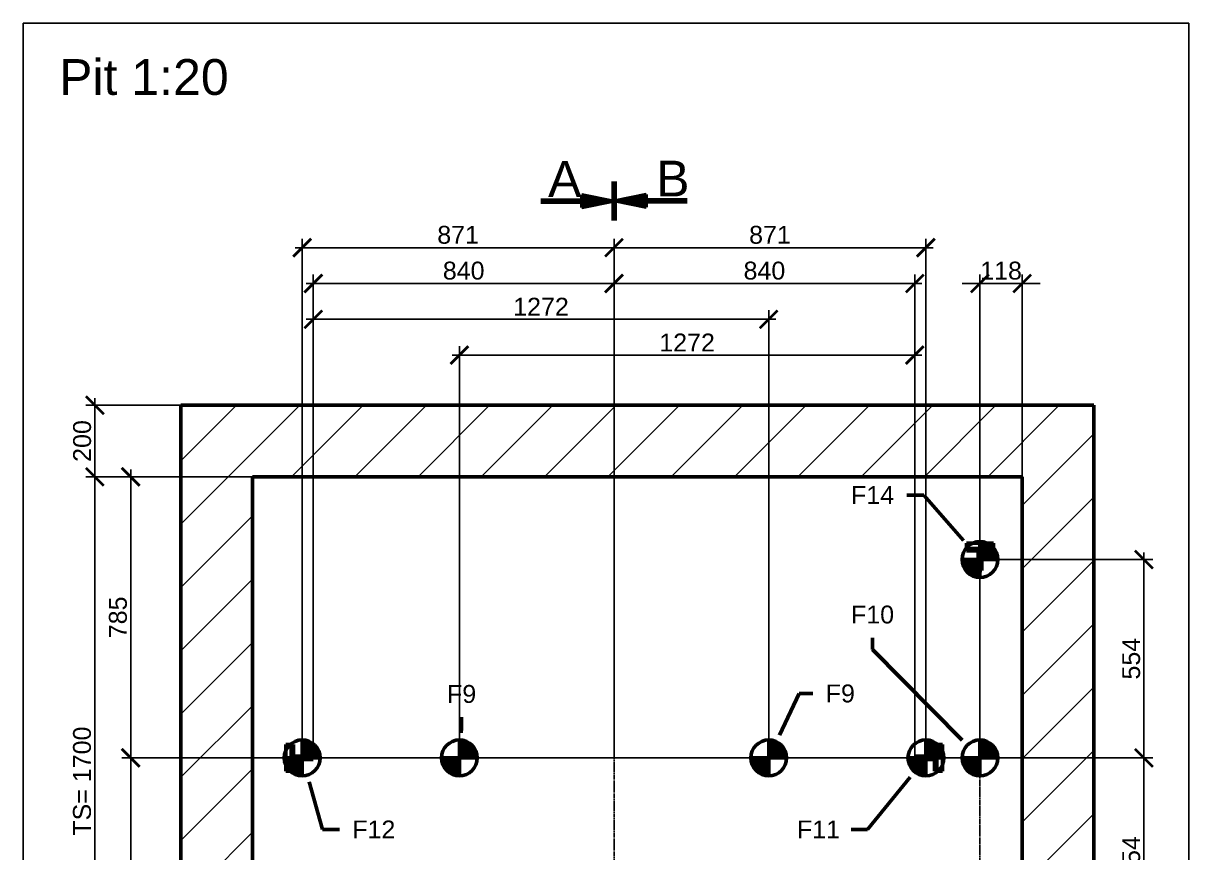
# Model space of a CAD drawing. Header units: millimetres. Extents: x -9546 to 173314, y -46180 to 27253.
# Drawn here: x -4618 to -1363, y -35783 to -33466 of the extents above; entities that cross this region are included whole.
import ezdxf

# ---------------------------------------------------------------- set-up
doc = ezdxf.new("R2010")
doc.units = ezdxf.units.MM
doc.linetypes.add('AM_ISO08W050', pattern=[18, 12, -1.5, 3, -1.5])
for name, color, linetype, lineweight in [('AM_0', 7, 'Continuous', 50), ('AM_5', 3, 'Continuous', 25), ('AM_8', 1, 'Continuous', 25), ('LDCar-AM_0', 7, 'Continuous', 50), ('LDCar-AM_7', 4, 'AM_ISO08W050', 25), ('LDGuides-AM_0', 7, 'Continuous', 50), ('LDShaft-AM_0', 7, 'Continuous', 50), ('LDShaft-AM_5', 3, 'Continuous', 25), ('LDShaft-AM_7', 4, 'AM_ISO08W050', 25)]:
    doc.layers.add(name, color=color, linetype=linetype, lineweight=lineweight)
doc.layers.add('AM_VIEWS', color=1, linetype='Continuous', lineweight=25, plot=False)
doc.styles.add('LD', font='ARIALUNI.ttf')
doc.styles.get("Standard").update_dxf_attribs({"font": 'ARIALUNI.ttf'})
doc.dimstyles.new('LIFT', dxfattribs={"dimtxt": 2.5, "dimasz": 2.5, "dimexe": 1.25, "dimexo": 0, "dimgap": 0.5, "dimtad": 1, "dimdec": 0, "dimzin": 1, "dimdsep": 46, "dimtxsty": 'LD', "dimblk": 'ARCHTICK', "dimcen": 0, "dimdle": 1, "dimclrd": 3, "dimclre": 3, "dimclrt": 4, "dimadec": 0, "dimazin": 0, "dimtp": 0.1, "dimtm": 0.1, "dimtfac": 0.71, "dimtdec": 0, "dimtix": 1, "dimtmove": 0, "dimatfit": 3, "dimfxl": 1, "dimtolj": 1, "dimarcsym": 0})

# ---------------------------------------------------------------- blocks, each defined once
blk = doc.blocks.new('LD_20260611094835_00000028')
at = {"layer": 'AM_8'}
for p, q in [((-200, 1567.8), (132.2, 1900)), ((-200, 1744.5), (-44.5, 1900)), ((109, 1700), (309, 1900)), ((285.8, 1700), (485.8, 1900)), ((462.6, 1700), (662.6, 1900)), ((639.3, 1700), (839.3, 1900)), ((816.1, 1700), (1016.1, 1900)), ((992.9, 1700), (1192.9, 1900)), ((1169.7, 1700), (1369.7, 1900)), ((1346.4, 1700), (1546.4, 1900)), ((1523.2, 1700), (1723.2, 1900)), ((1700, 1700), (1900, 1900)), ((1876.8, 1700), (2076.8, 1900)), ((2053.6, 1700), (2253.6, 1900)), ((2150, 1619.7), (2350, 1819.7)), ((2150, 1442.9), (2350, 1642.9)), ((-200, 1391), (0, 1591)), ((2150, 1266.1), (2350, 1466.1)), ((-200, 1214.2), (0, 1414.2)), ((2150, 1089.3), (2350, 1289.3)), ((-200, 1037.4), (0, 1237.4)), ((2150, 912.6), (2350, 1112.6)), ((-200, 860.7), (0, 1060.7)), ((2150, 735.8), (2350, 935.8)), ((-200, 683.9), (0, 883.9)), ((2150, 559), (2350, 759)), ((-200, 507.1), (0, 707.1)), ((2150, 382.2), (2350, 582.2)), ((-200, 330.3), (0, 530.3)), ((2150, 205.5), (2350, 405.5)), ((-200, 153.6), (0, 353.6)), ((2150, 28.7), (2350, 228.7)), ((-200, -23.2), (0, 176.8)), ((2098.1, -200), (2350, 51.9)), ((-200, -200), (0, 0)), ((-23.2, -200), (176.8, 0)), ((1600, -167.8), (1767.8, 0)), ((1744.5, -200), (1944.5, 0)), ((1921.3, -200), (2121.3, 0)), ((153.6, -200), (332.5, -21.1)), ((357.5, -172.8), (420, -110.3)), ((2274.9, -200), (2350, -124.9)), ((330.3, -200), (332.5, -197.8))]:
    blk.add_line(p, q, dxfattribs=at)
blk = doc.blocks.new('LD_20260611094835_00000029')
at = {"layer": 'LDShaft-AM_0'}
for p, q in [((0, 1900), (-200, 1900)), ((-200, 1900), (-200, -200)), ((2150, 1900), (0, 1900)), ((2350, 1900), (2150, 1900)), ((2350, -200), (2350, 1900)), ((0, 1700), (0, 0)), ((0, 0), (0, 1700)), ((0, 1700), (2150, 1700)), ((2150, 0), (2150, 1700)), ((2150, 1700), (2150, 0)), ((0, 0), (2150, 0)), ((332.5, 0), (0, 0)), ((357.5, 0), (332.5, 0)), ((332.5, -200), (332.5, 0)), ((420, 0), (357.5, 0)), ((357.5, 0), (357.5, -200)), ((1600, 0), (420, 0)), ((420, -200), (420, 0)), ((2150, 0), (1600, 0)), ((1600, 0), (1600, -200)), ((-200, -200), (0, -200)), ((0, -200), (332.5, -200)), ((332.5, -200), (357.5, -200)), ((357.5, -200), (420, -200)), ((420, -200), (1600, -200)), ((1600, -200), (2150, -200)), ((2150, -200), (2350, -200))]:
    blk.add_line(p, q, dxfattribs=at)
blk = doc.blocks.new('LD_20260611094835_0000002A')
at = {"layer": 'LDShaft-AM_7'}
for p, q in [((0, -1175), (0, 1045)), ((-1270, 0), (1400, 0))]:
    blk.add_line(p, q, dxfattribs=at)
blk = doc.blocks.new('LD_20260611094835_0000002E')
at = {"layer": 'LDCar-AM_7'}
blk.add_line((0, -614), (0, 614), dxfattribs=at)
blk = doc.blocks.new('LD_FORCE_TOP')
for p, q in [((0, 50), (0, -50)), ((0, 44.2), (5.5, 49.7)), ((0, 35.4), (12.9, 48.3)), ((0, 26.5), (19.5, 46)), ((0, 17.7), (25.4, 43.1)), ((0, 8.8), (30.7, 39.5)), ((0, 0), (35.4, 35.4)), ((-50, 0), (50, 0)), ((-49.7, -5.5), (-44.2, 0)), ((-48.3, -12.9), (-35.4, 0)), ((-46, -19.5), (-26.5, 0)), ((-43.1, -25.4), (-17.7, 0)), ((-39.5, -30.7), (-8.8, 0)), ((8.8, 0), (39.5, 30.7)), ((17.7, 0), (43.1, 25.4)), ((26.5, 0), (46, 19.5)), ((35.4, 0), (48.3, 12.9)), ((44.2, 0), (49.7, 5.5)), ((-35.4, -35.4), (0, 0)), ((-30.7, -39.5), (0, -8.8)), ((-25.4, -43.1), (0, -17.7)), ((-19.5, -46), (0, -26.5)), ((-12.9, -48.3), (0, -35.4)), ((-5.5, -49.7), (0, -44.2))]:
    blk.add_line(p, q)
blk.add_circle((0, 0), 50)
blk.add_solid([(0, 0), (0, 0), (0, 0)])
blk = doc.blocks.new('LD_20260611094835_00000038')
at = {"layer": 'LDCar-AM_0'}
blk.add_blockref('LD_FORCE_TOP', (0, 0), dxfattribs=at)
blk = doc.blocks.new('LD_20260611094835_00000039')
at = {"layer": 'LDGuides-AM_0'}
for p, q in [((37.5, 31), (-37.5, 31)), ((-37.5, 31), (-37.5, 24)), ((-37.5, 24), (-5, 24)), ((-5, 24), (-5, -31)), ((5, -31), (5, 24)), ((5, 24), (37.5, 24)), ((37.5, 24), (37.5, 31)), ((-5, -31), (5, -31))]:
    blk.add_line(p, q, dxfattribs=at)
blk = doc.blocks.new('LD_20260611094835_0000003A')
at = {"layer": 'AM_0'}
for p, q in [((37.5, 15), (-37.5, 15)), ((-37.5, 15), (-37.5, 0)), ((-37.5, 0), (37.5, 0)), ((37.5, 0), (37.5, 15))]:
    blk.add_line(p, q, dxfattribs=at)
blk = doc.blocks.new('LD_20260611094835_0000003E')
at = {"layer": 'LDCar-AM_0'}
blk.add_blockref('LD_FORCE_TOP', (0, 0), dxfattribs=at)
blk = doc.blocks.new('LD_20260611094835_00000044')
at = {"layer": 'LDCar-AM_0'}
blk.add_blockref('LD_FORCE_TOP', (0, 0), dxfattribs=at)
blk = doc.blocks.new('LD_20260611094835_00000048')
at = {"layer": 'LDCar-AM_0'}
blk.add_blockref('LD_FORCE_TOP', (0, 0), dxfattribs=at)
blk = doc.blocks.new('LD_20260611094835_0000004C')
at = {"layer": 'LDCar-AM_0'}
blk.add_blockref('LD_FORCE_TOP', (0, 0), dxfattribs=at)
blk = doc.blocks.new('LD_20260611094835_0000004D')
at = {"layer": 'LDGuides-AM_0'}
for p, q in [((-24, 37.5), (-31, 37.5)), ((-31, 37.5), (-31, -37.5)), ((-24, 5), (-24, 37.5)), ((31, 5), (-24, 5)), ((31, -5), (31, 5)), ((-24, -5), (31, -5)), ((-24, -37.5), (-24, -5)), ((-31, -37.5), (-24, -37.5))]:
    blk.add_line(p, q, dxfattribs=at)
blk = doc.blocks.new('LD_20260611094835_0000004E')
at = {"layer": 'AM_0'}
for p, q in [((0, 37.5), (-15, 37.5)), ((-15, 37.5), (-15, -37.5)), ((0, -37.5), (0, 37.5)), ((-15, -37.5), (0, -37.5))]:
    blk.add_line(p, q, dxfattribs=at)
blk = doc.blocks.new('LD_20260611094835_00000052')
at = {"layer": 'LDCar-AM_0'}
blk.add_blockref('LD_FORCE_TOP', (0, 0), dxfattribs=at)
blk = doc.blocks.new('LD_20260611094835_00000053')
at = {"layer": 'LDGuides-AM_0'}
for p, q in [((31, 37.5), (24, 37.5)), ((24, 37.5), (24, 5)), ((31, -37.5), (31, 37.5)), ((24, 5), (-31, 5)), ((-31, 5), (-31, -5)), ((-31, -5), (24, -5)), ((24, -5), (24, -37.5)), ((24, -37.5), (31, -37.5))]:
    blk.add_line(p, q, dxfattribs=at)
blk = doc.blocks.new('LD_20260611094835_00000054')
at = {"layer": 'AM_0'}
for p, q in [((15, 37.5), (0, 37.5)), ((0, 37.5), (0, -37.5)), ((15, -37.5), (15, 37.5)), ((0, -37.5), (15, -37.5))]:
    blk.add_line(p, q, dxfattribs=at)
blk = doc.blocks.new('_ArchTick')
at = {"color": 0, "linetype": 'ByBlock', "const_width": 0.15}
blk.add_lwpolyline([(-0.5, -0.5), (0.5, 0.5)], dxfattribs=at)
blk = doc.blocks.new('*D2631')
at = {"layer": 'Defpoints', "color": 0, "transparency": 16777216}
for p in [(-4317.8, -35518.1), (-2967.8, -35518.1), (-2967.8, -36433.1)]:
    blk.add_point(p, dxfattribs=at)
at = {"layer": 'LDShaft-AM_5', "color": 3, "lineweight": -2, "transparency": 16777216}
for p, q in [((-4317.8, -36453.1), (-4317.8, -35498.1)), ((-2967.8, -35518.1), (-4342.8, -35518.1)), ((-2967.8, -36433.1), (-4342.8, -36433.1))]:
    blk.add_line(p, q, dxfattribs=at)
at = {"layer": 'LDShaft-AM_5', "color": 3, "lineweight": -2, "transparency": 16777216, "xscale": 50, "yscale": 50, "zscale": 50}
for p, rotation in [((-4317.8, -35518.1), 90), ((-4317.8, -36433.1), 270)]:
    blk.add_blockref('_ArchTick', p, dxfattribs=dict(at, rotation=rotation))
at = {"layer": 'LDShaft-AM_5', "color": 4, "transparency": 16777216, "insert": (-4353.3, -35975.6), "char_height": 50, "attachment_point": 5, "rotation": 90, "style": 'LD'}
blk.add_mtext('\\A1;915', dxfattribs=at)
blk = doc.blocks.new('*D2632')
at = {"layer": 'Defpoints', "color": 0, "transparency": 16777216}
for p in [(-4317.8, -34733.1), (-2967.8, -34733.1), (-4292.8, -35518.1)]:
    blk.add_point(p, dxfattribs=at)
at = {"layer": 'LDShaft-AM_5', "color": 3, "lineweight": -2, "transparency": 16777216}
for p, q in [((-4317.8, -35538.1), (-4317.8, -34713.1)), ((-2967.8, -34733.1), (-4342.8, -34733.1)), ((-4292.8, -35518.1), (-4342.8, -35518.1))]:
    blk.add_line(p, q, dxfattribs=at)
at = {"layer": 'LDShaft-AM_5', "color": 3, "lineweight": -2, "transparency": 16777216, "xscale": 50, "yscale": 50, "zscale": 50}
for p, rotation in [((-4317.8, -34733.1), 90), ((-4317.8, -35518.1), 270)]:
    blk.add_blockref('_ArchTick', p, dxfattribs=dict(at, rotation=rotation))
at = {"layer": 'LDShaft-AM_5', "color": 4, "transparency": 16777216, "insert": (-4353.3, -35125.6), "char_height": 50, "attachment_point": 5, "rotation": 90, "style": 'LD'}
blk.add_mtext('\\A1;785', dxfattribs=at)
blk = doc.blocks.new('*D2633')
at = {"layer": 'Defpoints', "color": 0, "transparency": 16777216}
for p in [(-4417.8, -34733.1), (-3977.8, -34733.1), (-3977.8, -36433.1)]:
    blk.add_point(p, dxfattribs=at)
at = {"layer": 'LDShaft-AM_5', "color": 3, "lineweight": -2, "transparency": 16777216}
for p, q in [((-4417.8, -36453.1), (-4417.8, -34713.1)), ((-3977.8, -34733.1), (-4442.8, -34733.1)), ((-3977.8, -36433.1), (-4442.8, -36433.1))]:
    blk.add_line(p, q, dxfattribs=at)
at = {"layer": 'LDShaft-AM_5', "color": 3, "lineweight": -2, "transparency": 16777216, "xscale": 50, "yscale": 50, "zscale": 50}
for p, rotation in [((-4417.8, -34733.1), 90), ((-4417.8, -36433.1), 270)]:
    blk.add_blockref('_ArchTick', p, dxfattribs=dict(at, rotation=rotation))
at = {"layer": 'LDShaft-AM_5', "color": 4, "transparency": 16777216, "insert": (-4453.6, -35583.1), "char_height": 50, "attachment_point": 5, "rotation": 90, "style": 'LD'}
blk.add_mtext('\\A1;TS= 1700', dxfattribs=at)
blk = doc.blocks.new('*D2635')
at = {"layer": 'Defpoints', "color": 0, "transparency": 16777216}
for p in [(-1827.8, -34193.1), (-1945.8, -35518.1), (-1827.8, -35518.1)]:
    blk.add_point(p, dxfattribs=at)
at = {"layer": 'LDShaft-AM_5', "color": 3, "lineweight": -2, "transparency": 16777216}
for p, q in [((-1945.8, -35518.1), (-1945.8, -34168.1)), ((-1827.8, -35518.1), (-1827.8, -34168.1)), ((-1945.8, -34193.1), (-1995.8, -34193.1)), ((-1945.8, -34193.1), (-1827.8, -34193.1)), ((-1827.8, -34193.1), (-1777.8, -34193.1))]:
    blk.add_line(p, q, dxfattribs=at)
at = {"layer": 'LDShaft-AM_5', "color": 3, "lineweight": -2, "transparency": 16777216, "xscale": 50, "yscale": 50, "zscale": 50}
blk.add_blockref('_ArchTick', (-1945.8, -34193.1), dxfattribs=at)
at = {"layer": 'LDShaft-AM_5', "color": 3, "lineweight": -2, "transparency": 16777216, "xscale": 50, "yscale": 50, "zscale": 50, "rotation": 180}
blk.add_blockref('_ArchTick', (-1827.8, -34193.1), dxfattribs=at)
at = {"layer": 'LDShaft-AM_5', "color": 4, "transparency": 16777216, "insert": (-1886.8, -34157.5), "char_height": 50, "attachment_point": 5, "style": 'LD'}
blk.add_mtext('\\A1;118', dxfattribs=at)
blk = doc.blocks.new('*D2637')
at = {"layer": 'AM_5', "color": 3, "lineweight": -2, "transparency": 16777216}
for p, q in [((-3807.8, -35518.1), (-3807.8, -34268.1)), ((-2535.8, -35518.1), (-2535.8, -34268.1)), ((-3827.8, -34293.1), (-2515.8, -34293.1))]:
    blk.add_line(p, q, dxfattribs=at)
at = {"layer": 'Defpoints', "color": 0, "transparency": 16777216}
for p in [(-2535.8, -34293.1), (-3807.8, -35518.1), (-2535.8, -35518.1)]:
    blk.add_point(p, dxfattribs=at)
at = {"layer": 'AM_5', "color": 3, "lineweight": -2, "transparency": 16777216, "xscale": 50, "yscale": 50, "zscale": 50, "rotation": 180}
blk.add_blockref('_ArchTick', (-3807.8, -34293.1), dxfattribs=at)
at = {"layer": 'AM_5', "color": 3, "lineweight": -2, "transparency": 16777216, "xscale": 50, "yscale": 50, "zscale": 50}
blk.add_blockref('_ArchTick', (-2535.8, -34293.1), dxfattribs=at)
at = {"layer": 'AM_5', "color": 4, "transparency": 16777216, "insert": (-3171.8, -34258), "char_height": 50, "attachment_point": 5, "style": 'LD'}
blk.add_mtext('\\A1;1272', dxfattribs=at)
blk = doc.blocks.new('*D2639')
at = {"layer": 'AM_5', "color": 3, "lineweight": -2, "transparency": 16777216}
for p, q in [((-3838.8, -35518.1), (-3838.8, -34068.1)), ((-2967.8, -35518.1), (-2967.8, -34068.1)), ((-3858.8, -34093.1), (-2947.8, -34093.1))]:
    blk.add_line(p, q, dxfattribs=at)
at = {"layer": 'Defpoints', "color": 0, "transparency": 16777216}
for p in [(-2967.8, -34093.1), (-3838.8, -35518.1), (-2967.8, -35518.1)]:
    blk.add_point(p, dxfattribs=at)
at = {"layer": 'AM_5', "color": 3, "lineweight": -2, "transparency": 16777216, "xscale": 50, "yscale": 50, "zscale": 50, "rotation": 180}
blk.add_blockref('_ArchTick', (-3838.8, -34093.1), dxfattribs=at)
at = {"layer": 'AM_5', "color": 3, "lineweight": -2, "transparency": 16777216, "xscale": 50, "yscale": 50, "zscale": 50}
blk.add_blockref('_ArchTick', (-2967.8, -34093.1), dxfattribs=at)
at = {"layer": 'AM_5', "color": 4, "transparency": 16777216, "insert": (-3403.3, -34057.5), "char_height": 50, "attachment_point": 5, "style": 'LD'}
blk.add_mtext('\\A1;871', dxfattribs=at)
blk = doc.blocks.new('*D2640')
at = {"layer": 'AM_5', "color": 3, "lineweight": -2, "transparency": 16777216}
for p, q in [((-3807.8, -35513.1), (-3807.8, -34168.1)), ((-2967.8, -35518.1), (-2967.8, -34168.1)), ((-3827.8, -34193.1), (-2947.8, -34193.1))]:
    blk.add_line(p, q, dxfattribs=at)
at = {"layer": 'Defpoints', "color": 0, "transparency": 16777216}
for p in [(-2967.8, -34193.1), (-3807.8, -35513.1), (-2967.8, -35518.1)]:
    blk.add_point(p, dxfattribs=at)
at = {"layer": 'AM_5', "color": 3, "lineweight": -2, "transparency": 16777216, "xscale": 50, "yscale": 50, "zscale": 50, "rotation": 180}
blk.add_blockref('_ArchTick', (-3807.8, -34193.1), dxfattribs=at)
at = {"layer": 'AM_5', "color": 3, "lineweight": -2, "transparency": 16777216, "xscale": 50, "yscale": 50, "zscale": 50}
blk.add_blockref('_ArchTick', (-2967.8, -34193.1), dxfattribs=at)
at = {"layer": 'AM_5', "color": 4, "transparency": 16777216, "insert": (-3387.8, -34157.5), "char_height": 50, "attachment_point": 5, "style": 'LD'}
blk.add_mtext('\\A1;840', dxfattribs=at)
blk = doc.blocks.new('*D2641')
at = {"layer": 'AM_5', "color": 3, "lineweight": -2, "transparency": 16777216}
for p, q in [((-2967.8, -35518.1), (-2967.8, -34068.1)), ((-2096.8, -35518.1), (-2096.8, -34068.1)), ((-2987.8, -34093.1), (-2076.8, -34093.1))]:
    blk.add_line(p, q, dxfattribs=at)
at = {"layer": 'Defpoints', "color": 0, "transparency": 16777216}
for p in [(-2096.8, -34093.1), (-2967.8, -35518.1), (-2096.8, -35518.1)]:
    blk.add_point(p, dxfattribs=at)
at = {"layer": 'AM_5', "color": 3, "lineweight": -2, "transparency": 16777216, "xscale": 50, "yscale": 50, "zscale": 50, "rotation": 180}
blk.add_blockref('_ArchTick', (-2967.8, -34093.1), dxfattribs=at)
at = {"layer": 'AM_5', "color": 3, "lineweight": -2, "transparency": 16777216, "xscale": 50, "yscale": 50, "zscale": 50}
blk.add_blockref('_ArchTick', (-2096.8, -34093.1), dxfattribs=at)
at = {"layer": 'AM_5', "color": 4, "transparency": 16777216, "insert": (-2532.3, -34057.5), "char_height": 50, "attachment_point": 5, "style": 'LD'}
blk.add_mtext('\\A1;871', dxfattribs=at)
blk = doc.blocks.new('*D2642')
at = {"layer": 'AM_5', "color": 3, "lineweight": -2, "transparency": 16777216}
for p, q in [((-1487.8, -35538.1), (-1487.8, -34944.1)), ((-1945.8, -34964.1), (-1462.8, -34964.1)), ((-2967.8, -35518.1), (-1462.8, -35518.1))]:
    blk.add_line(p, q, dxfattribs=at)
at = {"layer": 'Defpoints', "color": 0, "transparency": 16777216}
for p in [(-1945.8, -34964.1), (-1487.8, -34964.1), (-2967.8, -35518.1)]:
    blk.add_point(p, dxfattribs=at)
at = {"layer": 'AM_5', "color": 3, "lineweight": -2, "transparency": 16777216, "xscale": 50, "yscale": 50, "zscale": 50}
for p, rotation in [((-1487.8, -34964.1), 90), ((-1487.8, -35518.1), 270)]:
    blk.add_blockref('_ArchTick', p, dxfattribs=dict(at, rotation=rotation))
at = {"layer": 'AM_5', "color": 4, "transparency": 16777216, "insert": (-1523.2, -35241.1), "char_height": 50, "attachment_point": 5, "rotation": 90, "style": 'LD'}
blk.add_mtext('\\A1;554', dxfattribs=at)
blk = doc.blocks.new('*D2644')
at = {"layer": 'AM_5', "color": 3, "lineweight": -2, "transparency": 16777216}
for p, q in [((-3399.8, -35518.1), (-3399.8, -34368.1)), ((-2127.8, -35518.1), (-2127.8, -34368.1)), ((-3419.8, -34393.1), (-2107.8, -34393.1))]:
    blk.add_line(p, q, dxfattribs=at)
at = {"layer": 'Defpoints', "color": 0, "transparency": 16777216}
for p in [(-2127.8, -34393.1), (-3399.8, -35518.1), (-2127.8, -35518.1)]:
    blk.add_point(p, dxfattribs=at)
at = {"layer": 'AM_5', "color": 3, "lineweight": -2, "transparency": 16777216, "xscale": 50, "yscale": 50, "zscale": 50, "rotation": 180}
blk.add_blockref('_ArchTick', (-3399.8, -34393.1), dxfattribs=at)
at = {"layer": 'AM_5', "color": 3, "lineweight": -2, "transparency": 16777216, "xscale": 50, "yscale": 50, "zscale": 50}
blk.add_blockref('_ArchTick', (-2127.8, -34393.1), dxfattribs=at)
at = {"layer": 'AM_5', "color": 4, "transparency": 16777216, "insert": (-2763.8, -34358), "char_height": 50, "attachment_point": 5, "style": 'LD'}
blk.add_mtext('\\A1;1272', dxfattribs=at)
blk = doc.blocks.new('*D2645')
at = {"layer": 'AM_5', "color": 3, "lineweight": -2, "transparency": 16777216}
for p, q in [((-2967.8, -35518.1), (-2967.8, -34168.1)), ((-2127.8, -35513.1), (-2127.8, -34168.1)), ((-2987.8, -34193.1), (-2107.8, -34193.1))]:
    blk.add_line(p, q, dxfattribs=at)
at = {"layer": 'Defpoints', "color": 0, "transparency": 16777216}
for p in [(-2127.8, -34193.1), (-2967.8, -35518.1), (-2127.8, -35513.1)]:
    blk.add_point(p, dxfattribs=at)
at = {"layer": 'AM_5', "color": 3, "lineweight": -2, "transparency": 16777216, "xscale": 50, "yscale": 50, "zscale": 50, "rotation": 180}
blk.add_blockref('_ArchTick', (-2967.8, -34193.1), dxfattribs=at)
at = {"layer": 'AM_5', "color": 3, "lineweight": -2, "transparency": 16777216, "xscale": 50, "yscale": 50, "zscale": 50}
blk.add_blockref('_ArchTick', (-2127.8, -34193.1), dxfattribs=at)
at = {"layer": 'AM_5', "color": 4, "transparency": 16777216, "insert": (-2547.8, -34157.5), "char_height": 50, "attachment_point": 5, "style": 'LD'}
blk.add_mtext('\\A1;840', dxfattribs=at)
blk = doc.blocks.new('*D2646')
at = {"layer": 'AM_5', "color": 3, "lineweight": -2, "transparency": 16777216}
for p, q in [((-1487.8, -36092.1), (-1487.8, -35498.1)), ((-2967.8, -35518.1), (-1462.8, -35518.1)), ((-1945.8, -36072.1), (-1462.8, -36072.1))]:
    blk.add_line(p, q, dxfattribs=at)
at = {"layer": 'Defpoints', "color": 0, "transparency": 16777216}
for p in [(-2967.8, -35518.1), (-1487.8, -35518.1), (-1945.8, -36072.1)]:
    blk.add_point(p, dxfattribs=at)
at = {"layer": 'AM_5', "color": 3, "lineweight": -2, "transparency": 16777216, "xscale": 50, "yscale": 50, "zscale": 50}
for p, rotation in [((-1487.8, -35518.1), 90), ((-1487.8, -36072.1), 270)]:
    blk.add_blockref('_ArchTick', p, dxfattribs=dict(at, rotation=rotation))
at = {"layer": 'AM_5', "color": 4, "transparency": 16777216, "insert": (-1523.2, -35795.1), "char_height": 50, "attachment_point": 5, "rotation": 90, "style": 'LD'}
blk.add_mtext('\\A1;554', dxfattribs=at)
blk = doc.blocks.new('*D2651')
at = {"layer": 'Defpoints', "color": 0, "transparency": 16777216}
for p in [(-4417.8, -34533.1), (-4177.8, -34533.1), (-3977.8, -34733.1)]:
    blk.add_point(p, dxfattribs=at)
at = {"layer": 'LDShaft-AM_5', "color": 3, "lineweight": -2, "transparency": 16777216}
for p, q in [((-4177.8, -34533.1), (-4442.8, -34533.1)), ((-4417.8, -34753.1), (-4417.8, -34513.1)), ((-3977.8, -34733.1), (-4442.8, -34733.1))]:
    blk.add_line(p, q, dxfattribs=at)
at = {"layer": 'LDShaft-AM_5', "color": 3, "lineweight": -2, "transparency": 16777216, "xscale": 50, "yscale": 50, "zscale": 50}
for p, rotation in [((-4417.8, -34533.1), 90), ((-4417.8, -34733.1), 270)]:
    blk.add_blockref('_ArchTick', p, dxfattribs=dict(at, rotation=rotation))
at = {"layer": 'LDShaft-AM_5', "color": 4, "transparency": 16777216, "insert": (-4453.3, -34633.1), "char_height": 50, "attachment_point": 5, "rotation": 90, "style": 'LD'}
blk.add_mtext('\\A1;200', dxfattribs=at)
blk = doc.blocks.new('LD_20260611094835_00000055')
at = {"layer": 'LDShaft-AM_0'}
for p, q in [((1472, 978.2), (1527.3, 1094.5)), ((1527.3, 1094.5), (1565.5, 1094.5))]:
    blk.add_line(p, q, dxfattribs=at)
blk.add_solid([(1442, 915), (1461.5, 983.2), (1482.6, 973.2), (1442, 915)], dxfattribs=at)
at = {"layer": 'LDShaft-AM_0', "insert": (1642, 1094.5), "char_height": 50, "attachment_point": 5, "style": 'LD'}
blk.add_mtext('\\fArial Unicode MS|b0|i0;\\l\\C256;F9', dxfattribs=at)
blk = doc.blocks.new('LD_20260611094835_00000056')
at = {"layer": 'LDShaft-AM_0'}
for p, q in [((584.3, 995.7), (584.3, 1028.2)), ((583.4, 984.8), (584.3, 995.7))]:
    blk.add_line(p, q, dxfattribs=at)
blk.add_solid([(578, 915), (571.8, 985.7), (595, 983.9), (578, 915)], dxfattribs=at)
at = {"layer": 'LDShaft-AM_0', "insert": (584.3, 1093.2), "char_height": 50, "attachment_point": 5, "style": 'LD'}
blk.add_mtext('\\fArial Unicode MS|b0|i0;\\l\\C256;F9', dxfattribs=at)
blk = doc.blocks.new('LD_20260611094835_00000057')
at = {"layer": 'LDShaft-AM_0'}
for p, q in [((1875.7, 1649), (1827.8, 1649)), ((1986.1, 1521.9), (1875.7, 1649))]:
    blk.add_line(p, q, dxfattribs=at)
blk.add_solid([(2032, 1469), (1977.3, 1514.2), (1994.9, 1529.5), (2032, 1469)], dxfattribs=at)
at = {"layer": 'LDShaft-AM_0', "insert": (1732, 1649), "char_height": 50, "attachment_point": 5, "style": 'LD'}
blk.add_mtext('\\fArial Unicode MS|b0|i0;\\l\\C256;F14', dxfattribs=at)
blk = doc.blocks.new('LD_20260611094835_00000058')
at = {"layer": 'LDShaft-AM_0'}
for p, q in [((1836.7, 860.8), (1717.6, 715)), ((1717.6, 715), (1672.1, 715))]:
    blk.add_line(p, q, dxfattribs=at)
blk.add_solid([(1881, 915), (1845.7, 853.4), (1827.7, 868.2), (1881, 915)], dxfattribs=at)
at = {"layer": 'LDShaft-AM_0', "insert": (1581, 715), "char_height": 50, "attachment_point": 5, "style": 'LD'}
blk.add_mtext('\\fArial Unicode MS|b0|i0;\\l\\C256;F11', dxfattribs=at)
blk = doc.blocks.new('LD_20260611094835_00000059')
at = {"layer": 'LDShaft-AM_0'}
for p, q in [((158.1, 847.6), (195.6, 715)), ((195.6, 715), (243.4, 715))]:
    blk.add_line(p, q, dxfattribs=at)
blk.add_solid([(139, 915), (169.3, 850.8), (146.8, 844.5), (139, 915)], dxfattribs=at)
at = {"layer": 'LDShaft-AM_0', "insert": (339, 715), "char_height": 50, "attachment_point": 5, "style": 'LD'}
blk.add_mtext('\\fArial Unicode MS|b0|i0;\\l\\C256;F12', dxfattribs=at)
blk = doc.blocks.new('EMBED1798')
for p, q in [((-0.14, -2.69), (-0.14, 2.69)), ((-0.09, -2.69), (-0.09, 2.69)), ((-0.05, -2.69), (-0.05, 2.69)), ((0, -2.69), (0, 2.69)), ((0.05, -2.69), (0.05, 2.69)), ((0.09, -2.69), (0.09, 2.69)), ((0.14, -2.69), (0.14, 2.69)), ((-10.22, 0.14), (-0.84, 0.14)), ((-10.22, 0.09), (-0.61, 0.09)), ((-10.22, 0.05), (-0.37, 0.05)), ((-10.22, 0), (-0.14, 0)), ((-4.49, 0.87), (-0.14, 0)), ((-4.49, 0.87), (-4.49, 0)), ((-4.49, 0.84), (-4.35, 0.84)), ((-4.49, 0.79), (-4.12, 0.79)), ((-4.49, 0.74), (-3.88, 0.74)), ((-4.49, 0.7), (-3.65, 0.7)), ((-4.49, 0.65), (-3.41, 0.65)), ((-4.49, 0.6), (-3.18, 0.6)), ((-4.49, 0.56), (-2.95, 0.56)), ((-4.49, 0.51), (-2.71, 0.51)), ((-4.49, 0.46), (-2.48, 0.46)), ((-4.49, 0.42), (-2.24, 0.42)), ((-4.49, 0.37), (-2.01, 0.37)), ((-4.49, 0.33), (-1.78, 0.33)), ((-4.49, 0.28), (-1.54, 0.28)), ((-4.49, 0.23), (-1.31, 0.23)), ((-4.49, 0.19), (-1.08, 0.19)), ((-4.49, 0), (-4.49, -0.87)), ((-4.49, -0.87), (-0.14, 0)), ((-10.22, -0.05), (-0.37, -0.05)), ((-10.22, -0.09), (-0.61, -0.09)), ((-10.22, -0.14), (-0.84, -0.14)), ((-4.49, -0.19), (-1.08, -0.19)), ((-4.49, -0.23), (-1.31, -0.23)), ((-4.49, -0.28), (-1.54, -0.28)), ((-4.49, -0.33), (-1.78, -0.33)), ((-4.49, -0.37), (-2.01, -0.37)), ((-4.49, -0.42), (-2.24, -0.42)), ((-4.49, -0.46), (-2.48, -0.46)), ((-4.49, -0.51), (-2.71, -0.51)), ((-4.49, -0.56), (-2.95, -0.56)), ((-4.49, -0.6), (-3.18, -0.6)), ((-4.49, -0.65), (-3.41, -0.65)), ((-4.49, -0.7), (-3.65, -0.7)), ((-4.49, -0.74), (-3.88, -0.74)), ((-4.49, -0.79), (-4.12, -0.79)), ((-4.49, -0.84), (-4.35, -0.84))]:
    blk.add_line(p, q)
blk.add_text('A', height=5).set_placement((-9.21, 0.6))
blk = doc.blocks.new('LD_20260611094835_0000005A')
at = {"layer": 'LDShaft-AM_0'}
for p, q in [((1732, 1217.5), (1732, 1250)), ((1982.7, 964.7), (1732, 1217.5))]:
    blk.add_line(p, q, dxfattribs=at)
blk.add_solid([(2032, 915), (1974.4, 956.5), (1991, 972.9), (2032, 915)], dxfattribs=at)
at = {"layer": 'LDShaft-AM_0', "insert": (1732, 1315), "char_height": 50, "attachment_point": 5, "style": 'LD'}
blk.add_mtext('\\fArial Unicode MS|b0|i0;\\l\\C256;F10', dxfattribs=at)
blk = doc.blocks.new('EMBED1800')
for p, q in [((-0.14, -2.65), (-0.14, 2.74)), ((-0.09, -2.65), (-0.09, 2.74)), ((-0.05, -2.65), (-0.05, 2.74)), ((0, -2.65), (0, 2.74)), ((0.05, -2.65), (0.05, 2.74)), ((0.09, -2.65), (0.09, 2.74)), ((0.14, -2.65), (0.14, 2.74)), ((4.49, 0.91), (0.14, 0.05)), ((4.49, -0.82), (0.14, 0.05)), ((10.22, 0.05), (0.14, 0.05)), ((10.22, 0.09), (0.37, 0.09)), ((10.22, 0), (0.37, 0)), ((10.22, 0.14), (0.61, 0.14)), ((10.22, 0.19), (0.84, 0.19)), ((4.49, 0.23), (1.07, 0.23)), ((4.49, 0.28), (1.31, 0.28)), ((4.49, 0.33), (1.54, 0.33)), ((4.49, 0.37), (1.78, 0.37)), ((4.49, 0.42), (2.01, 0.42)), ((4.49, 0.46), (2.24, 0.46)), ((4.49, 0.51), (2.48, 0.51)), ((4.49, 0.56), (2.71, 0.56)), ((4.49, 0.6), (2.95, 0.6)), ((4.49, 0.65), (3.18, 0.65)), ((4.49, 0.7), (3.41, 0.7)), ((4.49, 0.74), (3.65, 0.74)), ((4.49, 0.79), (3.88, 0.79)), ((4.49, 0.84), (4.11, 0.84)), ((4.49, 0.88), (4.35, 0.88)), ((4.49, 0.91), (4.49, 0.05)), ((4.49, 0.05), (4.49, -0.82)), ((10.22, -0.05), (0.61, -0.05)), ((10.22, -0.09), (0.84, -0.09)), ((4.49, -0.14), (1.07, -0.14)), ((4.49, -0.19), (1.31, -0.19)), ((4.49, -0.23), (1.54, -0.23)), ((4.49, -0.28), (1.78, -0.28)), ((4.49, -0.33), (2.01, -0.33)), ((4.49, -0.37), (2.24, -0.37)), ((4.49, -0.42), (2.48, -0.42)), ((4.49, -0.46), (2.71, -0.46)), ((4.49, -0.51), (2.95, -0.51)), ((4.49, -0.56), (3.18, -0.56)), ((4.49, -0.6), (3.41, -0.6)), ((4.49, -0.65), (3.65, -0.65)), ((4.49, -0.7), (3.88, -0.7)), ((4.49, -0.74), (4.11, -0.74)), ((4.49, -0.79), (4.35, -0.79))]:
    blk.add_line(p, q)
blk.add_text('B', height=5).set_placement((5.88, 0.65))

msp = doc.modelspace()

# ---------------------------------------------------------------- linework, layer by layer
at = {"layer": 'AM_VIEWS'}
msp.add_lwpolyline([(-4617.8, -33466.4), (-1362.8, -33466.4), (-1362.8, -37458.1), (-4617.8, -37458.1)], close=True, dxfattribs=at)

# ---------------------------------------------------------------- block references
for name, p in [('LD_20260611094835_0000002A', (-2967.8, -35518.1)), ('LD_20260611094835_00000028', (-3977.8, -36433.1)), ('LD_20260611094835_00000029', (-3977.8, -36433.1)), ('LD_20260611094835_00000057', (-3977.8, -36433.1)), ('LD_20260611094835_00000038', (-1945.8, -34964.1)), ('LD_20260611094835_0000003A', (-1945.8, -34933.1)), ('LD_20260611094835_0000002E', (-1945.8, -35518.1)), ('LD_20260611094835_00000039', (-1945.8, -34964.1)), ('LD_20260611094835_0000005A', (-3977.8, -36433.1)), ('LD_20260611094835_00000056', (-3977.8, -36433.1)), ('LD_20260611094835_00000055', (-3977.8, -36433.1)), ('LD_20260611094835_0000004C', (-3838.8, -35518.1)), ('LD_20260611094835_00000044', (-3399.8, -35518.1)), ('LD_20260611094835_00000048', (-2535.8, -35518.1)), ('LD_20260611094835_00000052', (-2096.8, -35518.1)), ('LD_20260611094835_0000003E', (-1945.8, -35518.1)), ('LD_20260611094835_0000004E', (-3869.8, -35518.1)), ('LD_20260611094835_0000004D', (-3838.8, -35518.1)), ('LD_20260611094835_00000053', (-2096.8, -35518.1)), ('LD_20260611094835_00000054', (-2065.8, -35518.1)), ('LD_20260611094835_00000059', (-3977.8, -36433.1)), ('LD_20260611094835_00000058', (-3977.8, -36433.1))]:
    msp.add_blockref(name, p)
at = {"layer": 'LDShaft-AM_0', "xscale": 20, "yscale": 20, "zscale": 20}
for name in ['EMBED1798', 'EMBED1800']:
    msp.add_blockref(name, (-2967.8, -33963.1), dxfattribs=at)

# ---------------------------------------------------------------- texts
at = {"layer": 'LDShaft-AM_0', "insert": (-4517.8, -33793.1), "char_height": 100, "attachment_point": 7, "style": 'LD'}
msp.add_mtext('\\fArial Unicode MS|b0|i0;\\l\\C256;Pit 1:20\\P\\H0.6x;\\S  ', dxfattribs=at)

# ---------------------------------------------------------------- dimensions: what is measured, and where the dimension line sits
at = {"layer": 'AM_5'}
for base, p1, p2, picture, middle in [((-2967.8, -34093.1), (-3838.8, -35518.1), (-2967.8, -35518.1), '*D2639', (-3403.3, -34057.5)), ((-2096.8, -34093.1), (-2967.8, -35518.1), (-2096.8, -35518.1), '*D2641', (-2532.3, -34057.5)), ((-2967.8, -34193.1), (-3807.8, -35513.1), (-2967.8, -35518.1), '*D2640', (-3387.8, -34157.5)), ((-2127.8, -34193.1), (-2967.8, -35518.1), (-2127.8, -35513.1), '*D2645', (-2547.8, -34157.5)), ((-2535.8, -34293.1), (-3807.8, -35518.1), (-2535.8, -35518.1), '*D2637', (-3171.8, -34258)), ((-2127.8, -34393.1), (-3399.8, -35518.1), (-2127.8, -35518.1), '*D2644', (-2763.8, -34358))]:
    dim = msp.add_linear_dim(base=base, p1=p1, p2=p2, dimstyle='LIFT', override={"dimscale": 20, "dimtxt": 2.5, "dimtix": 1}, dxfattribs=at)
    dim.commit()
    dim.dimension.update_dxf_attribs({"geometry": picture, "text_midpoint": middle})
for base, p1, p2, picture, middle in [((-1487.8, -34964.1), (-2967.8, -35518.1), (-1945.8, -34964.1), '*D2642', (-1523.2, -35241.1)), ((-1487.8, -35518.1), (-1945.8, -36072.1), (-2967.8, -35518.1), '*D2646', (-1523.2, -35795.1))]:
    dim = msp.add_linear_dim(base=base, p1=p1, p2=p2, angle=90, dimstyle='LIFT', override={"dimscale": 20, "dimtxt": 2.5, "dimtix": 1}, dxfattribs=at)
    dim.commit()
    dim.dimension.update_dxf_attribs({"geometry": picture, "text_midpoint": middle})
at = {"layer": 'LDShaft-AM_5'}
dim = msp.add_linear_dim(base=(-1827.8, -34193.1), p1=(-1945.8, -35518.1), p2=(-1827.8, -35518.1), dimstyle='LIFT', override={"dimscale": 20, "dimtxt": 2.5, "dimtix": 1}, dxfattribs=at)
dim.commit()
dim.dimension.update_dxf_attribs({"geometry": '*D2635', "text_midpoint": (-1886.8, -34157.5)})
for base, p1, p2, picture, middle in [((-4417.8, -34533.1), (-3977.8, -34733.1), (-4177.8, -34533.1), '*D2651', (-4453.3, -34633.1)), ((-4317.8, -34733.1), (-4292.8, -35518.1), (-2967.8, -34733.1), '*D2632', (-4353.3, -35125.6)), ((-4317.8, -35518.1), (-2967.8, -36433.1), (-2967.8, -35518.1), '*D2631', (-4353.3, -35975.6))]:
    dim = msp.add_linear_dim(base=base, p1=p1, p2=p2, angle=90, dimstyle='LIFT', override={"dimscale": 20, "dimtxt": 2.5, "dimtix": 1}, dxfattribs=at)
    dim.commit()
    dim.dimension.update_dxf_attribs({"geometry": picture, "text_midpoint": middle})
dim = msp.add_linear_dim(base=(-4417.8, -34733.1), p1=(-3977.8, -36433.1), p2=(-3977.8, -34733.1), angle=90, text='TS= <>', dimstyle='LIFT', override={"dimscale": 20, "dimtxt": 2.5, "dimtix": 1}, dxfattribs=at)
dim.commit()
dim.dimension.update_dxf_attribs({"geometry": '*D2633', "text_midpoint": (-4453.6, -35583.1)})

doc.saveas('drawing.dxf')
